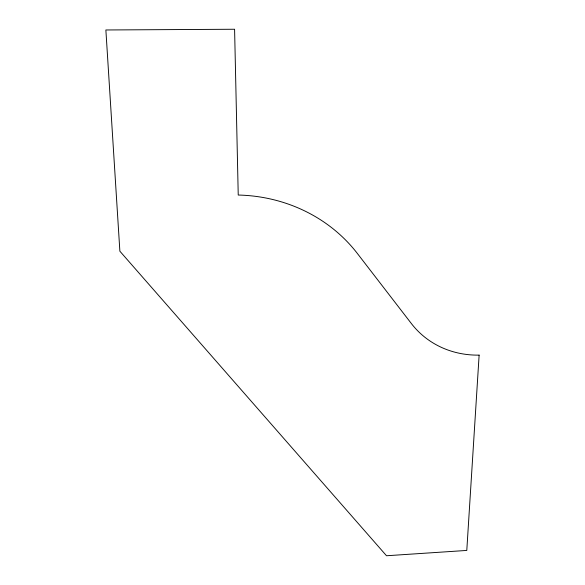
<?xml version="1.0" encoding="UTF-8"?>
<svg xmlns="http://www.w3.org/2000/svg" width="585" height="585" viewBox="0 0 585 585"><rect width="100%" height="100%" fill="white"/><g stroke="black" fill="none" stroke-linecap="round" stroke-linejoin="round"><path stroke-width="0.88" d="M479.13 355.124L466.786 550.434L386.509 555.75L119.874 251.206L105.87 29.974L234.592 29.25L238.234 195.039A154.615 144.064 -8.4 0 1 357.303 253.393L411.409 323.6A95.713 86.792 -41 0 0 479.13 355.124"/></g></svg>
